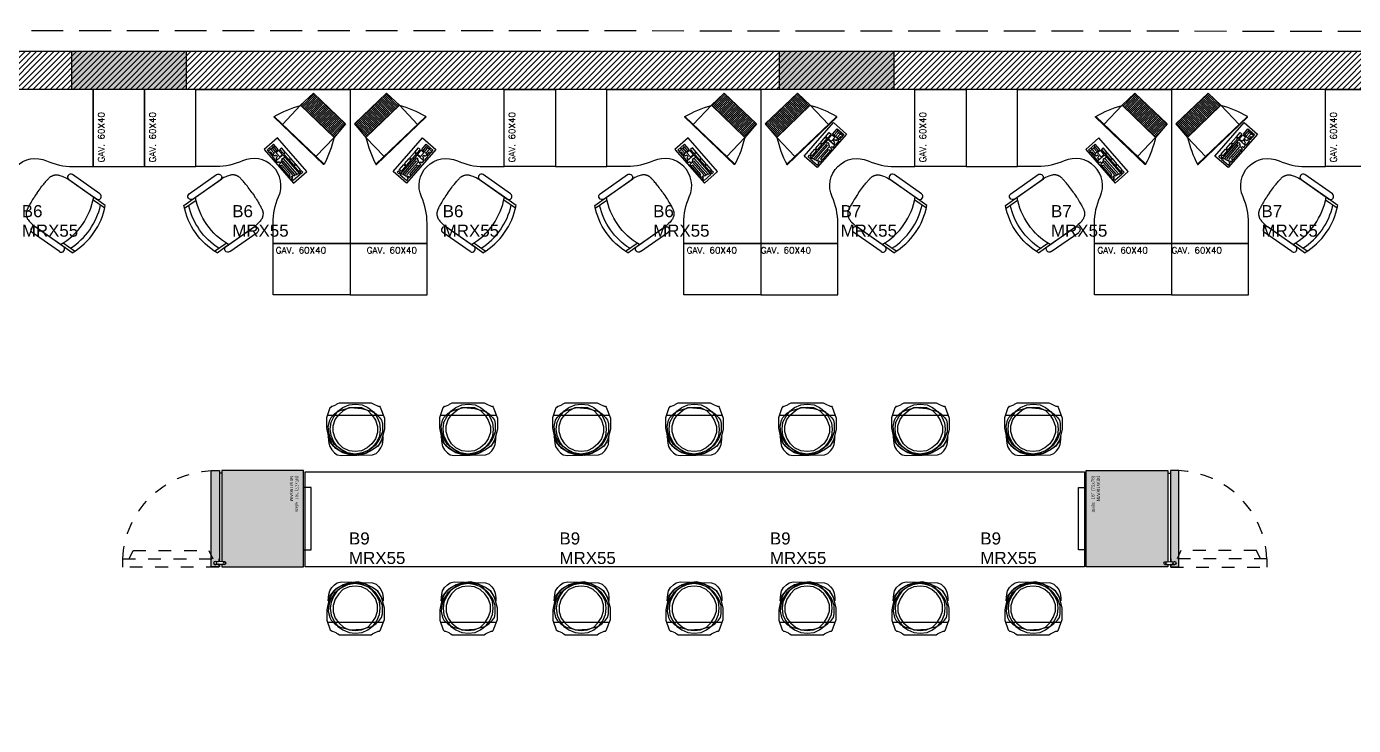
# Model space of a CAD drawing. Header units: millimetres. Extents: x -101 to 3415, y -52 to 1366.
# Drawn here: x 99.5 to 109.92, y 97.47 to 102.96 of the extents above; entities that cross this region are included whole.
import ezdxf

# ---------------------------------------------------------------- set-up
doc = ezdxf.new("R2010")
doc.units = ezdxf.units.MM
for name, pattern in [('-XR 1_ARQUITECTURA TIPO N1-N14-EF$0$HIDDEN2', [0.1875, 0.125, -0.0625]), ('XR LINDERO SUPERIOR$0$A-100a LALA IRAPUATO nave equipo$0$HIDDEN', [0.375, 0.25, -0.125]), ('XR SOTANO 1$0$HIDDEN', [0.375, 0.25, -0.125])]:
    doc.linetypes.add(name, pattern=pattern)
doc.layers.add('-XR 1_ARQUITECTURA TIPO N1-N14-EF$0$DEPTOS MUEBLES COLOR CARPETA DE VENTAS', color=254, linetype='Continuous', plot=False)
for name, color, linetype in [('00_ARQ', 8, 'Continuous'), ('ARQ', 8, 'Continuous'), ('ARQ_MOBILIARIO', 8, 'Continuous'), ('Texto_Iluminación', 7, 'Continuous')]:
    doc.layers.add(name, color=color, linetype=linetype)
doc.styles.add('-XR 1_ARQUITECTURA TIPO N1-N14-EF$0$Standard', font='arial.ttf')
doc.styles.add('ROMANS', font='romans.shx')
doc.styles.add('TÍTULO', font='arial.ttf', dxfattribs={"height": 0.19})

# ---------------------------------------------------------------- blocks, each defined once
blk = doc.blocks.new('XR COLUMNAS SUPERIORES')
at = {"layer": '00_ARQ', "linetype": 'ByBlock'}
h = blk.add_hatch(color=256, dxfattribs=at)
h.dxf.hatch_style = 1
h.paths.add_polyline_path([(14.269, -0.493), (13.373, -0.493), (13.373, -0.193), (14.269, -0.193)])
h = blk.add_hatch(color=256, dxfattribs=at)
h.dxf.hatch_style = 1
h.paths.add_polyline_path([(19.828, -0.493), (18.931, -0.493), (18.931, -0.193), (19.828, -0.193)])
for points in [[(14.269, -0.493), (13.373, -0.493), (13.373, -0.193), (14.269, -0.193)], [(19.828, -0.493), (18.931, -0.493), (18.931, -0.193), (19.828, -0.193)]]:
    blk.add_lwpolyline(points, close=True, dxfattribs=at)
blk = doc.blocks.new('A$C435F5787')
at = {"linetype": 'ByBlock'}
for p, q in [((0, 0), (0, 0.483)), ((0, 0.483), (0.19, 0.483)), ((0.076, 0.381), (0.076, 0.457)), ((0.076, 0.457), (0.171, 0.457)), ((0.095, 0.438), (0.095, 0.454)), ((0.137, 0.438), (0.095, 0.438)), ((0.095, 0.381), (0.095, 0.435)), ((0.114, 0.384), (0.114, 0.435)), ((0.137, 0.438), (0.137, 0.454)), ((0.171, 0.438), (0.137, 0.438)), ((0.137, 0.381), (0.137, 0.435)), ((0.171, 0.457), (0.171, 0.381)), ((0.19, 0.483), (0.19, 0)), ((0.038, 0.371), (0.063, 0.371)), ((0.038, 0.311), (0.038, 0.371)), ((0.063, 0.311), (0.038, 0.311)), ((0.038, 0.305), (0.063, 0.305)), ((0.038, 0.225), (0.038, 0.305)), ((0.063, 0.371), (0.063, 0.311)), ((0.063, 0.305), (0.063, 0.225)), ((0.171, 0.381), (0.076, 0.381)), ((0.076, 0.311), (0.076, 0.371)), ((0.076, 0.371), (0.117, 0.371)), ((0.117, 0.311), (0.076, 0.311)), ((0.076, 0.305), (0.076, 0.022)), ((0.175, 0.305), (0.076, 0.305)), ((0.117, 0.371), (0.117, 0.311)), ((0.133, 0.33), (0.133, 0.352)), ((0.133, 0.352), (0.152, 0.352)), ((0.152, 0.33), (0.133, 0.33)), ((0.152, 0.352), (0.152, 0.371)), ((0.152, 0.371), (0.175, 0.371)), ((0.152, 0.311), (0.152, 0.33)), ((0.175, 0.311), (0.152, 0.311)), ((0.156, 0.384), (0.156, 0.419)), ((0.156, 0.419), (0.171, 0.419)), ((0.175, 0.371), (0.175, 0.311)), ((0.175, 0.276), (0.175, 0.305)), ((0.063, 0.225), (0.038, 0.225)), ((0.038, 0.143), (0.038, 0.219)), ((0.038, 0.219), (0.063, 0.219)), ((0.063, 0.219), (0.063, 0.143)), ((0.098, 0.273), (0.079, 0.273)), ((0.117, 0.279), (0.098, 0.279)), ((0.098, 0.279), (0.098, 0.273)), ((0.098, 0.051), (0.098, 0.267)), ((0.117, 0.267), (0.117, 0.279)), ((0.133, 0.267), (0.117, 0.267)), ((0.117, 0.06), (0.117, 0.257)), ((0.133, 0.257), (0.133, 0.267)), ((0.152, 0.257), (0.133, 0.257)), ((0.137, 0.07), (0.137, 0.254)), ((0.156, 0.254), (0.156, 0.276)), ((0.156, 0.276), (0.175, 0.276)), ((0.175, 0.254), (0.156, 0.254)), ((0.156, 0.095), (0.156, 0.229)), ((0.156, 0.229), (0.175, 0.229)), ((0.175, 0.067), (0.175, 0.254)), ((0.063, 0.143), (0.038, 0.143)), ((0.038, 0.133), (0.063, 0.133)), ((0.038, 0.057), (0.038, 0.133)), ((0.063, 0.057), (0.038, 0.057)), ((0.038, 0.044), (0.063, 0.044)), ((0.038, 0.022), (0.038, 0.044)), ((0.063, 0.022), (0.038, 0.022)), ((0.063, 0.133), (0.063, 0.057)), ((0.063, 0.044), (0.063, 0.022)), ((0.076, 0.022), (0.175, 0.022)), ((0.079, 0.041), (0.095, 0.041)), ((0.095, 0.041), (0.095, 0.048)), ((0.095, 0.048), (0.117, 0.048)), ((0.117, 0.048), (0.117, 0.054)), ((0.117, 0.054), (0.137, 0.054)), ((0.137, 0.054), (0.137, 0.063)), ((0.137, 0.063), (0.156, 0.063)), ((0.175, 0.095), (0.156, 0.095)), ((0.156, 0.051), (0.156, 0.067)), ((0.156, 0.067), (0.175, 0.067)), ((0.175, 0.051), (0.156, 0.051)), ((0.175, 0.022), (0.175, 0.051)), ((0.19, 0), (0, 0))]:
    blk.add_line(p, q, dxfattribs=at)
blk = doc.blocks.new('m-tv pla')
h = blk.add_hatch()
h.set_pattern_fill('ANSI31', color=256, scale=0.005, angle=45, style=0)
h.set_pattern_definition([(90, (-254.158094, -242.753814), (-0.015875, 2e-18), [])])
h.paths.add_polyline_path([(0.24, -0.474), (0.25, -0.284), (-0.25, -0.284), (-0.24, -0.474)])
for p, q in [((0.373, 0), (-0.373, 0)), ((-0.368, 0.006), (0.368, 0.006)), ((-0.25, -0.284), (-0.25, 0)), ((0.25, -0.284), (0.25, 0)), ((-0.24, -0.474), (-0.25, -0.284)), ((-0.25, -0.284), (0.25, -0.284)), ((0.24, -0.474), (0.25, -0.284)), ((-0.24, -0.474), (0.24, -0.474))]:
    blk.add_line(p, q)
for centre, radius, start, end in [((-0.368, 0.001), 0.005, 90, 196.7752), ((0.898, 0.383), 1.327, 196.7752, 210.1505), ((-0.898, 0.383), 1.327, 329.8495, 343.2248), ((0.368, 0.001), 0.005, 343.2248, 90)]:
    blk.add_arc(centre, radius, start, end)
blk = doc.blocks.new('A$C369842D8')
for p, q in [((0.05, 0.491), (0.05, 0.381)), ((0.07, 0.5), (0.07, 0.39)), ((0.48, 0.5), (0.48, 0.39)), ((0.5, 0.491), (0.5, 0.381)), ((0, 0.405), (0, 0.145)), ((0.05, 0.405), (0.05, 0.145)), ((0.05, 0.38), (0.05, 0.13)), ((0.5, 0.405), (0.5, 0.145)), ((0.5, 0.38), (0.5, 0.13)), ((0.55, 0.405), (0.55, 0.145))]:
    blk.add_line(p, q)
for points in [[(0.275, 0), (0.262, 0), (0.249, 0), (0.236, 0.001), (0.224, 0.001), (0.212, 0.001), (0.201, 0.002), (0.19, 0.003), (0.181, 0.003), (0.172, 0.004), (0.164, 0.005), (0.157, 0.005), (0.15, 0.006), (0.145, 0.007), (0.139, 0.008), (0.134, 0.009), (0.13, 0.009), (0.126, 0.01), (0.122, 0.011), (0.118, 0.012), (0.114, 0.013), (0.111, 0.014), (0.108, 0.015), (0.105, 0.017), (0.102, 0.018), (0.1, 0.019), (0.097, 0.021), (0.095, 0.022), (0.093, 0.024), (0.091, 0.025), (0.089, 0.027), (0.087, 0.028), (0.085, 0.03), (0.083, 0.032), (0.081, 0.034), (0.079, 0.036), (0.077, 0.039), (0.075, 0.041), (0.073, 0.044), (0.071, 0.048), (0.068, 0.051), (0.066, 0.056), (0.064, 0.061), (0.062, 0.067), (0.059, 0.075), (0.057, 0.085), (0.055, 0.097), (0.052, 0.112), (0.05, 0.13)], [(0.275, 0), (0.288, 0), (0.301, 0), (0.314, 0.001), (0.326, 0.001), (0.338, 0.001), (0.349, 0.002), (0.36, 0.003), (0.369, 0.003), (0.378, 0.004), (0.386, 0.005), (0.393, 0.005), (0.4, 0.006), (0.405, 0.007), (0.411, 0.008), (0.416, 0.009), (0.42, 0.009), (0.424, 0.01), (0.428, 0.011), (0.432, 0.012), (0.436, 0.013), (0.439, 0.014), (0.442, 0.015), (0.445, 0.017), (0.448, 0.018), (0.45, 0.019), (0.453, 0.021), (0.455, 0.022), (0.457, 0.024), (0.459, 0.025), (0.461, 0.027), (0.463, 0.028), (0.465, 0.03), (0.467, 0.032), (0.469, 0.034), (0.471, 0.036), (0.473, 0.039), (0.475, 0.041), (0.477, 0.044), (0.479, 0.048), (0.482, 0.051), (0.484, 0.056), (0.486, 0.061), (0.488, 0.067), (0.491, 0.075), (0.493, 0.085), (0.495, 0.097), (0.498, 0.112), (0.5, 0.13)]]:
    blk.add_lwpolyline(points)
for centre, radius, start, end in [((0.275, 0), 0.54, 65.3885, 114.6115), ((0.025, 0.405), 0.025, 0, 180), ((0.275, -0.11), 0.54, 65.3885, 114.6115), ((0.275, -0.04), 0.54, 67.7008, 112.2992), ((0.525, 0.405), 0.025, 0, 180), ((0.025, 0.145), 0.025, 180, 0), ((0.525, 0.145), 0.025, 180, 0)]:
    blk.add_arc(centre, radius, start, end)
blk = doc.blocks.new('*U339')
at = {"layer": 'ARQ'}
for p, q in [((-0.215, 0.06), (-0.21, 0.109)), ((-0.21, 0.109), (-0.204, 0.136)), ((-0.188, 0.114), (-0.21, 0.065)), ((-0.204, 0.136), (-0.188, 0.163)), ((-0.171, 0.136), (-0.199, 0.103)), ((-0.166, 0.12), (-0.199, 0.065)), ((-0.188, 0.163), (-0.166, 0.185)), ((-0.155, 0.152), (-0.188, 0.114)), ((-0.117, 0.174), (-0.171, 0.136)), ((-0.144, 0.136), (-0.171, 0.098)), ((-0.166, 0.185), (-0.144, 0.201)), ((-0.117, 0.158), (-0.166, 0.12)), ((-0.133, 0.114), (-0.161, 0.071)), ((-0.101, 0.185), (-0.155, 0.152)), ((-0.144, 0.201), (-0.112, 0.207)), ((-0.101, 0.169), (-0.144, 0.136)), ((-0.101, 0.147), (-0.133, 0.114)), ((-0.057, 0.196), (-0.117, 0.174)), ((-0.063, 0.185), (-0.117, 0.158)), ((-0.112, 0.207), (0.133, 0.201)), ((-0.046, 0.201), (-0.101, 0.185)), ((-0.057, 0.19), (-0.101, 0.169)), ((-0.052, 0.169), (-0.101, 0.147)), ((-0.003, 0.196), (-0.063, 0.185)), ((0.008, 0.201), (-0.057, 0.196)), ((-0.003, 0.196), (-0.057, 0.19)), ((-0.003, 0.174), (-0.052, 0.169)), ((0.019, 0.207), (-0.046, 0.201)), ((0.052, 0.185), (-0.003, 0.196)), ((0.046, 0.19), (-0.003, 0.196)), ((0.046, 0.169), (-0.003, 0.174)), ((0.074, 0.19), (0.008, 0.201)), ((0.079, 0.19), (0.019, 0.207)), ((0.095, 0.169), (0.046, 0.19)), ((0.09, 0.147), (0.046, 0.169)), ((0.112, 0.163), (0.052, 0.185)), ((0.133, 0.163), (0.074, 0.19)), ((0.133, 0.163), (0.079, 0.19)), ((0.128, 0.114), (0.09, 0.147)), ((0.133, 0.141), (0.095, 0.169)), ((0.155, 0.125), (0.112, 0.163)), ((0.155, 0.076), (0.128, 0.114)), ((0.133, 0.201), (0.161, 0.19)), ((0.172, 0.136), (0.133, 0.163)), ((0.177, 0.131), (0.133, 0.163)), ((0.166, 0.098), (0.133, 0.141)), ((0.188, 0.076), (0.155, 0.125)), ((0.161, 0.19), (0.182, 0.169)), ((0.199, 0.098), (0.172, 0.136)), ((0.204, 0.087), (0.177, 0.131)), ((0.182, 0.169), (0.199, 0.147)), ((0.199, 0.147), (0.21, 0.12)), ((0.21, 0.12), (0.215, 0.082)), ((-0.21, 0.065), (-0.226, -0.011)), ((-0.199, 0.103), (-0.215, 0.06)), ((-0.215, 0.06), (-0.215, 0.06)), ((-0.21, 0.022), (-0.215, -0.022)), ((-0.199, 0.065), (-0.21, 0.022)), ((-0.193, 0.049), (-0.199, 0)), ((-0.171, 0.098), (-0.193, 0.049)), ((-0.161, 0.071), (-0.177, 0.022)), ((-0.177, 0.022), (-0.177, -0.027)), ((0.172, 0.027), (0.155, 0.076)), ((0.188, 0.054), (0.166, 0.098)), ((0.172, -0.022), (0.172, 0.027)), ((0.21, 0.022), (0.188, 0.076)), ((0.193, 0), (0.188, 0.054)), ((0.215, 0.06), (0.199, 0.098)), ((0.226, 0), (0.204, 0.087)), ((0.21, -0.044), (0.21, 0.022)), ((0.215, 0.082), (0.215, 0.06)), ((-0.226, -0.011), (-0.226, -0.093)), ((-0.226, -0.093), (-0.199, -0.169)), ((-0.215, -0.022), (-0.204, -0.071)), ((-0.204, -0.071), (-0.193, -0.093)), ((-0.199, 0), (-0.193, -0.055)), ((-0.193, -0.055), (-0.171, -0.098)), ((-0.193, -0.093), (-0.161, -0.125)), ((-0.193, -0.093), (-0.193, -0.093)), ((-0.177, -0.027), (-0.161, -0.076)), ((-0.171, -0.098), (-0.139, -0.142)), ((-0.161, -0.076), (-0.133, -0.114)), ((0.128, -0.114), (0.155, -0.071)), ((0.139, -0.136), (0.166, -0.098)), ((0.155, -0.071), (0.172, -0.022)), ((0.161, -0.12), (0.188, -0.093)), ((0.166, -0.098), (0.188, -0.049)), ((0.188, -0.049), (0.193, 0)), ((0.188, -0.093), (0.204, -0.071)), ((0.193, -0.174), (0.226, -0.087)), ((0.204, -0.071), (0.21, -0.044)), ((0.226, -0.087), (0.226, 0)), ((-0.215, -0.109), (0.215, -0.109)), ((-0.199, -0.169), (-0.193, -0.174)), ((-0.199, -0.169), (-0.199, -0.169)), ((-0.193, -0.174), (-0.188, -0.18)), ((-0.188, -0.18), (-0.182, -0.18)), ((-0.182, -0.18), (-0.155, -0.191)), ((-0.161, -0.125), (-0.122, -0.147)), ((-0.155, -0.191), (-0.15, -0.196)), ((-0.15, -0.196), (-0.139, -0.201)), ((-0.139, -0.142), (-0.101, -0.169)), ((-0.139, -0.201), (-0.128, -0.207)), ((-0.133, -0.114), (-0.095, -0.147)), ((-0.128, -0.207), (0.122, -0.207)), ((-0.122, -0.147), (-0.041, -0.169)), ((-0.101, -0.169), (-0.052, -0.191)), ((-0.095, -0.147), (-0.052, -0.169)), ((-0.052, -0.169), (-0.003, -0.174)), ((-0.052, -0.191), (-0.003, -0.196)), ((-0.041, -0.169), (0.046, -0.163)), ((-0.003, -0.174), (0.046, -0.169)), ((-0.003, -0.174), (-0.003, -0.174)), ((-0.003, -0.196), (0.052, -0.191)), ((-0.003, -0.196), (-0.003, -0.196)), ((0.046, -0.163), (0.128, -0.142)), ((0.046, -0.169), (0.095, -0.147)), ((0.052, -0.191), (0.095, -0.169)), ((0.095, -0.147), (0.128, -0.114)), ((0.095, -0.169), (0.139, -0.136)), ((0.122, -0.207), (0.133, -0.201)), ((0.128, -0.142), (0.161, -0.12)), ((0.133, -0.201), (0.144, -0.196)), ((0.144, -0.196), (0.177, -0.18)), ((0.177, -0.18), (0.182, -0.18)), ((0.182, -0.18), (0.188, -0.18)), ((0.188, -0.18), (0.193, -0.174))]:
    blk.add_line(p, q, dxfattribs=at)
blk = doc.blocks.new('*U340')
at = {"layer": 'ARQ_MOBILIARIO', "color": 0, "linetype": 'ByBlock', "lineweight": -2, "transparency": 16777216}
for p in [(0, 0), (0.887, 0), (1.775, 0), (2.662, 0), (3.549, 0), (4.437, 0), (5.324, 0)]:
    blk.add_blockref('*U339', p, dxfattribs=at)
blk = doc.blocks.new('*U338')
at = {"layer": 'ARQ'}
for p, q in [((-0.215, 0.06), (-0.21, 0.109)), ((-0.21, 0.109), (-0.204, 0.136)), ((-0.188, 0.114), (-0.21, 0.065)), ((-0.204, 0.136), (-0.188, 0.163)), ((-0.171, 0.136), (-0.199, 0.103)), ((-0.166, 0.12), (-0.199, 0.065)), ((-0.188, 0.163), (-0.166, 0.185)), ((-0.155, 0.152), (-0.188, 0.114)), ((-0.117, 0.174), (-0.171, 0.136)), ((-0.144, 0.136), (-0.171, 0.098)), ((-0.166, 0.185), (-0.144, 0.201)), ((-0.117, 0.158), (-0.166, 0.12)), ((-0.133, 0.114), (-0.161, 0.071)), ((-0.101, 0.185), (-0.155, 0.152)), ((-0.144, 0.201), (-0.112, 0.207)), ((-0.101, 0.169), (-0.144, 0.136)), ((-0.101, 0.147), (-0.133, 0.114)), ((-0.057, 0.196), (-0.117, 0.174)), ((-0.063, 0.185), (-0.117, 0.158)), ((-0.112, 0.207), (0.133, 0.201)), ((-0.046, 0.201), (-0.101, 0.185)), ((-0.057, 0.19), (-0.101, 0.169)), ((-0.052, 0.169), (-0.101, 0.147)), ((-0.003, 0.196), (-0.063, 0.185)), ((0.008, 0.201), (-0.057, 0.196)), ((-0.003, 0.196), (-0.057, 0.19)), ((-0.003, 0.174), (-0.052, 0.169)), ((0.019, 0.207), (-0.046, 0.201)), ((0.052, 0.185), (-0.003, 0.196)), ((0.046, 0.19), (-0.003, 0.196)), ((0.046, 0.169), (-0.003, 0.174)), ((0.074, 0.19), (0.008, 0.201)), ((0.079, 0.19), (0.019, 0.207)), ((0.095, 0.169), (0.046, 0.19)), ((0.09, 0.147), (0.046, 0.169)), ((0.112, 0.163), (0.052, 0.185)), ((0.133, 0.163), (0.074, 0.19)), ((0.133, 0.163), (0.079, 0.19)), ((0.128, 0.114), (0.09, 0.147)), ((0.133, 0.141), (0.095, 0.169)), ((0.155, 0.125), (0.112, 0.163)), ((0.155, 0.076), (0.128, 0.114)), ((0.133, 0.201), (0.161, 0.19)), ((0.172, 0.136), (0.133, 0.163)), ((0.177, 0.131), (0.133, 0.163)), ((0.166, 0.098), (0.133, 0.141)), ((0.188, 0.076), (0.155, 0.125)), ((0.161, 0.19), (0.182, 0.169)), ((0.199, 0.098), (0.172, 0.136)), ((0.204, 0.087), (0.177, 0.131)), ((0.182, 0.169), (0.199, 0.147)), ((0.199, 0.147), (0.21, 0.12)), ((0.21, 0.12), (0.215, 0.082)), ((-0.21, 0.065), (-0.226, -0.011)), ((-0.199, 0.103), (-0.215, 0.06)), ((-0.215, 0.06), (-0.215, 0.06)), ((-0.21, 0.022), (-0.215, -0.022)), ((-0.199, 0.065), (-0.21, 0.022)), ((-0.193, 0.049), (-0.199, 0)), ((-0.171, 0.098), (-0.193, 0.049)), ((-0.161, 0.071), (-0.177, 0.022)), ((-0.177, 0.022), (-0.177, -0.027)), ((0.172, 0.027), (0.155, 0.076)), ((0.188, 0.054), (0.166, 0.098)), ((0.172, -0.022), (0.172, 0.027)), ((0.21, 0.022), (0.188, 0.076)), ((0.193, 0), (0.188, 0.054)), ((0.215, 0.06), (0.199, 0.098)), ((0.226, 0), (0.204, 0.087)), ((0.21, -0.044), (0.21, 0.022)), ((0.215, 0.082), (0.215, 0.06)), ((-0.226, -0.011), (-0.226, -0.093)), ((-0.226, -0.093), (-0.199, -0.169)), ((-0.215, -0.022), (-0.204, -0.071)), ((-0.204, -0.071), (-0.193, -0.093)), ((-0.199, 0), (-0.193, -0.055)), ((-0.193, -0.055), (-0.171, -0.098)), ((-0.193, -0.093), (-0.161, -0.125)), ((-0.193, -0.093), (-0.193, -0.093)), ((-0.177, -0.027), (-0.161, -0.076)), ((-0.171, -0.098), (-0.139, -0.142)), ((-0.161, -0.076), (-0.133, -0.114)), ((0.128, -0.114), (0.155, -0.071)), ((0.139, -0.136), (0.166, -0.098)), ((0.155, -0.071), (0.172, -0.022)), ((0.161, -0.12), (0.188, -0.093)), ((0.166, -0.098), (0.188, -0.049)), ((0.188, -0.049), (0.193, 0)), ((0.188, -0.093), (0.204, -0.071)), ((0.193, -0.174), (0.226, -0.087)), ((0.204, -0.071), (0.21, -0.044)), ((0.226, -0.087), (0.226, 0)), ((-0.215, -0.109), (0.215, -0.109)), ((-0.199, -0.169), (-0.193, -0.174)), ((-0.199, -0.169), (-0.199, -0.169)), ((-0.193, -0.174), (-0.188, -0.18)), ((-0.188, -0.18), (-0.182, -0.18)), ((-0.182, -0.18), (-0.155, -0.191)), ((-0.161, -0.125), (-0.122, -0.147)), ((-0.155, -0.191), (-0.15, -0.196)), ((-0.15, -0.196), (-0.139, -0.201)), ((-0.139, -0.142), (-0.101, -0.169)), ((-0.139, -0.201), (-0.128, -0.207)), ((-0.133, -0.114), (-0.095, -0.147)), ((-0.128, -0.207), (0.122, -0.207)), ((-0.122, -0.147), (-0.041, -0.169)), ((-0.101, -0.169), (-0.052, -0.191)), ((-0.095, -0.147), (-0.052, -0.169)), ((-0.052, -0.169), (-0.003, -0.174)), ((-0.052, -0.191), (-0.003, -0.196)), ((-0.041, -0.169), (0.046, -0.163)), ((-0.003, -0.174), (0.046, -0.169)), ((-0.003, -0.174), (-0.003, -0.174)), ((-0.003, -0.196), (0.052, -0.191)), ((-0.003, -0.196), (-0.003, -0.196)), ((0.046, -0.163), (0.128, -0.142)), ((0.046, -0.169), (0.095, -0.147)), ((0.052, -0.191), (0.095, -0.169)), ((0.095, -0.147), (0.128, -0.114)), ((0.095, -0.169), (0.139, -0.136)), ((0.122, -0.207), (0.133, -0.201)), ((0.128, -0.142), (0.161, -0.12)), ((0.133, -0.201), (0.144, -0.196)), ((0.144, -0.196), (0.177, -0.18)), ((0.177, -0.18), (0.182, -0.18)), ((0.182, -0.18), (0.188, -0.18)), ((0.188, -0.18), (0.193, -0.174))]:
    blk.add_line(p, q, dxfattribs=at)
blk = doc.blocks.new('*U337')
at = {"layer": 'ARQ_MOBILIARIO', "color": 0, "linetype": 'ByBlock', "lineweight": -2, "transparency": 16777216}
for p in [(0, 0), (0.887, 0), (1.775, 0), (2.662, 0), (3.549, 0), (4.437, 0), (5.324, 0)]:
    blk.add_blockref('*U338', p, dxfattribs=at)
blk = doc.blocks.new('-XR 1_ARQUITECTURA TIPO N1-N14-EF$0$REFRIGERADOR')
at = {"layer": '-XR 1_ARQUITECTURA TIPO N1-N14-EF$0$DEPTOS MUEBLES COLOR CARPETA DE VENTAS'}
h = blk.add_hatch(color=256, dxfattribs=at)
h.dxf.hatch_style = 1
h.paths.add_polyline_path([(-0.375, 0.72), (0.375, 0.72), (0.375, 0.085), (-0.375, 0.085)])
h = blk.add_hatch(color=256, dxfattribs=at)
h.dxf.hatch_style = 1
h.paths.add_polyline_path([(-0.375, 0), (0.375, 0), (0.375, 0.065), (-0.375, 0.065)])
for p, q in [((-0.355, 0.108), (-0.357, 0.033)), ((-0.335, 0.108), (-0.333, 0.033)), ((0.355, 0.085), (0.355, 0.065))]:
    blk.add_line(p, q)
for points in [[(-0.243, 0.72), (-0.243, 0.78), (0.243, 0.78), (0.243, 0.72)], [(-0.356, 0.085), (-0.375, 0.085), (-0.375, 0.72), (0.375, 0.72), (0.375, 0.085), (-0.334, 0.085)], [(-0.356, 0.065), (-0.375, 0.065), (-0.375, 0), (0.375, 0), (0.375, 0.065), (-0.334, 0.065)]]:
    blk.add_lwpolyline(points)
at = {"color": 8, "linetype": '-XR 1_ARQUITECTURA TIPO N1-N14-EF$0$HIDDEN2', "ltscale": 0.5}
for points in [[(-0.357, 0.062), (-0.378, 0.062), (-0.378, -0.688), (-0.313, -0.688), (-0.313, 0.062), (-0.333, 0.062)], [(-0.313, -0.637), (-0.248, -0.607), (-0.248, -0.017), (-0.313, 0.013)]]:
    blk.add_lwpolyline(points, dxfattribs=at)
for centre, radius in [((-0.345, 0.107), 0.01), ((-0.345, 0.033), 0.0125)]:
    blk.add_circle(centre, radius)
blk.add_arc((-0.345, 0.033), 0.721, 272.5845, 357.4155, dxfattribs=at)
at = {"layer": 'Defpoints', "insert": (0.335, 0.681), "char_height": 0.025, "width": 0.38054, "attachment_point": 3, "style": '-XR 1_ARQUITECTURA TIPO N1-N14-EF$0$Standard'}
blk.add_mtext('\\pxb0.41667,a0.41667;{\\fTimes New Roman|b0|i0|c0|p16;mabe  18" (75x78)\\PMA081WIM}', dxfattribs=at)
blk = doc.blocks.new('*U376')
at = {"layer": 'Texto_Iluminación', "ltscale": 0.3, "style": 'TÍTULO'}
for s, p in [('B6', (-0.278, -0.03, 0.181)), ('MRX55', (-0.278, -0.183, 0.181))]:
    blk.add_text(s, height=0.095, dxfattribs=at).set_placement(p)
blk = doc.blocks.new('*U377')
at = {"layer": 'Texto_Iluminación', "color": 0, "linetype": 'ByBlock', "lineweight": -2, "transparency": 16777216}
for p in [(0, 0), (1.653, 0), (3.306, 0), (4.959, 0)]:
    blk.add_blockref('*U376', p, dxfattribs=at)
blk = doc.blocks.new('*U378')
at = {"layer": 'Texto_Iluminación', "ltscale": 0.3, "style": 'TÍTULO'}
for s, p in [('B7', (-0.278, -0.03, 0.181)), ('MRX55', (-0.278, -0.183, 0.181))]:
    blk.add_text(s, height=0.095, dxfattribs=at).set_placement(p)
blk = doc.blocks.new('*U379')
at = {"layer": 'Texto_Iluminación', "color": 0, "linetype": 'ByBlock', "lineweight": -2, "transparency": 16777216}
for p in [(0, 0), (1.653, 0), (3.306, 0), (4.959, 0)]:
    blk.add_blockref('*U378', p, dxfattribs=at)
blk = doc.blocks.new('*U382')
at = {"layer": 'Texto_Iluminación', "ltscale": 0.3, "style": 'TÍTULO'}
for s, p in [('B9', (-0.278, -0.03, 0.181)), ('MRX55', (-0.278, -0.183, 0.181))]:
    blk.add_text(s, height=0.095, dxfattribs=at).set_placement(p)
blk = doc.blocks.new('*U383')
at = {"layer": 'Texto_Iluminación', "color": 0, "linetype": 'ByBlock', "lineweight": -2, "transparency": 16777216}
for p in [(0, 0), (1.653, 0), (3.306, 0), (4.959, 0)]:
    blk.add_blockref('*U382', p, dxfattribs=at)

msp = doc.modelspace()

# ---------------------------------------------------------------- hatches: boundary and pattern name
at = {"layer": '00_ARQ'}
h = msp.add_hatch(dxfattribs=at)
h.set_pattern_fill('ANSI31', color=8, scale=0.01)
h.set_pattern_definition([(45, (86.484832, 102.960372), (-0.02245064, 0.02245064), [])])
h.paths.add_polyline_path([(91.261, 102.767), (111.871, 102.767), (111.871, 102.467), (91.261, 102.467)])

# ---------------------------------------------------------------- linework, layer by layer
at = {"layer": '00_ARQ', "linetype": 'XR LINDERO SUPERIOR$0$A-100a LALA IRAPUATO nave equipo$0$HIDDEN'}
msp.add_lwpolyline([(86.454, 87.92), (93.25, 87.922), (106.207, 87.922), (117.219, 87.92), (117.185, 94.304), (117.176, 102.917), (105.79, 102.925), (96.517, 102.929), (89.028, 102.932), (86.485, 102.96), (86.454, 87.92)], dxfattribs=at)
at = {"layer": '00_ARQ'}
msp.add_lwpolyline([(91.261, 102.767), (111.871, 102.767), (111.871, 102.467), (91.261, 102.467)], close=True, dxfattribs=at)
at = {"layer": 'ARQ_MOBILIARIO', "ltscale": 0.01}
for points in [[(99.659, 101.906, 0.105703), (99.865, 101.862), (100.025, 101.862), (100.025, 102.467), (98.815, 102.467), (98.815, 101.257), (99.42, 101.257), (99.42, 101.418, 0.105703), (99.376, 101.624, -0.689027)], [(101.198, 101.906, -0.105703), (100.992, 101.862), (100.832, 101.862), (100.832, 102.467), (102.042, 102.467), (102.042, 101.257), (101.437, 101.257), (101.437, 101.418, -0.105703), (101.481, 101.624, 0.689027)], [(102.885, 101.906, 0.105703), (103.092, 101.862), (103.252, 101.862), (103.252, 102.467), (102.042, 102.467), (102.042, 101.257), (102.647, 101.257), (102.647, 101.418, 0.105703), (102.603, 101.624, -0.689027)], [(104.425, 101.906, -0.105703), (104.218, 101.862), (104.058, 101.862), (104.058, 102.467), (105.268, 102.467), (105.268, 101.257), (104.663, 101.257), (104.663, 101.418, -0.105703), (104.707, 101.624, 0.689027)], [(106.112, 101.906, 0.105703), (106.318, 101.862), (106.478, 101.862), (106.478, 102.467), (105.268, 102.467), (105.268, 101.257), (105.873, 101.257), (105.873, 101.418, 0.105703), (105.829, 101.624, -0.689027)], [(107.651, 101.906, -0.105703), (107.445, 101.862), (107.285, 101.862), (107.285, 102.467), (108.495, 102.467), (108.495, 101.257), (107.89, 101.257), (107.89, 101.418, -0.105703), (107.934, 101.624, 0.689027)], [(109.339, 101.906, 0.105703), (109.545, 101.862), (109.705, 101.862), (109.705, 102.467), (108.495, 102.467), (108.495, 101.257), (109.1, 101.257), (109.1, 101.418, 0.105703), (109.056, 101.624, -0.689027)]]:
    msp.add_lwpolyline(points, format="xyb", close=True, dxfattribs=at)
for points in [[(100.025, 101.862), (100.428, 101.862), (100.428, 102.467), (100.025, 102.467)], [(100.428, 101.862), (100.832, 101.862), (100.832, 102.467), (100.428, 102.467)], [(103.655, 101.862), (103.252, 101.862), (103.252, 102.467), (103.655, 102.467)], [(103.655, 101.862), (104.058, 101.862), (104.058, 102.467), (103.655, 102.467)], [(106.882, 101.862), (106.478, 101.862), (106.478, 102.467), (106.882, 102.467)], [(106.882, 101.862), (107.285, 101.862), (107.285, 102.467), (106.882, 102.467)], [(110.108, 101.862), (109.705, 101.862), (109.705, 102.467), (110.108, 102.467)], [(102.042, 101.257), (102.042, 100.854), (101.437, 100.854), (101.437, 101.257)], [(102.042, 101.257), (102.042, 100.854), (102.647, 100.854), (102.647, 101.257)], [(105.268, 101.257), (105.268, 100.854), (104.663, 100.854), (104.663, 101.257)], [(105.268, 101.257), (105.268, 100.854), (105.873, 100.854), (105.873, 101.257)], [(108.495, 101.257), (108.495, 100.854), (107.89, 100.854), (107.89, 101.257)], [(108.495, 101.257), (108.495, 100.854), (109.1, 100.854), (109.1, 101.257)]]:
    msp.add_lwpolyline(points, close=True, dxfattribs=at)
at = {"layer": 'ARQ_MOBILIARIO'}
msp.add_lwpolyline([(101.69, 98.719), (101.69, 98.795), (101.69, 99.465), (107.811, 99.465), (107.811, 98.719)], close=True, dxfattribs=at)

# ---------------------------------------------------------------- block references
at = {"layer": '00_ARQ'}
msp.add_blockref('XR COLUMNAS SUPERIORES', (86.485, 102.96), dxfattribs=at)
at = {"layer": 'ARQ_MOBILIARIO'}
for name, p, xscale, yscale, zscale, rotation in [('m-tv pla', (101.642, 102.067), -0.7285030212999956, 0.7285030212999954, 0.7285030212999954, 136.2766767066466), ('m-tv pla', (102.441, 102.067), 0.7285030212999954, 0.7285030212999954, 0.7285030212999954, 223.7233232933534), ('m-tv pla', (104.869, 102.067), -0.7285030212999956, 0.7285030212999954, 0.7285030212999954, 136.2766767066466), ('m-tv pla', (105.668, 102.067), 0.7285030212999953, 0.7285030212999953, 0.7285030212999953, 223.7233232933533), ('m-tv pla', (108.095, 102.067), -0.7285030212999956, 0.7285030212999954, 0.7285030212999954, 136.2766767066466), ('m-tv pla', (108.894, 102.067), 0.7285030212999953, 0.7285030212999953, 0.7285030212999953, 223.7233232933533), ('-XR 1_ARQUITECTURA TIPO N1-N14-EF$0$REFRIGERADOR', (100.95, 99.097), -1.00830868, 1.00830868, 1.00830868, 270), ('-XR 1_ARQUITECTURA TIPO N1-N14-EF$0$REFRIGERADOR', (108.551, 99.097), 1.00830868, 1.00830868, 1.00830868, 90.00000000000001)]:
    msp.add_blockref(name, p, dxfattribs=dict(at, xscale=xscale, yscale=yscale, zscale=zscale, rotation=rotation))
at = {"layer": 'ARQ_MOBILIARIO', "ltscale": 0.01}
for name, p, xscale, yscale, zscale, rotation in [('A$C435F5787', (105.608, 101.944), 0.7259822495999997, 0.7259822495999997, 0.7259822495999997, 318.8063062771833), ('A$C435F5787', (108.835, 101.944), 0.7259822495999997, 0.7259822495999997, 0.7259822495999997, 318.8063062771833), ('A$C435F5787', (101.702, 101.823), -0.7259822496, 0.7259822496, 0.7259822496, 41.19369372281672), ('A$C435F5787', (102.381, 101.823), 0.7259822495999997, 0.7259822495999997, 0.7259822495999997, 318.8063062771833), ('A$C435F5787', (104.929, 101.823), -0.7259822496, 0.7259822496, 0.7259822496, 41.19369372281672), ('A$C435F5787', (108.155, 101.823), -0.7259822496, 0.7259822496, 0.7259822496, 41.19369372281672), ('A$C369842D8', (99.743, 101.882), 1.00830868, 1.00830868, 1.00830868, 235.021851721291), ('A$C369842D8', (101.114, 101.882), -1.00830868, 1.00830868, 1.00830868, 124.978148278709), ('A$C369842D8', (102.969, 101.882), 1.00830868, 1.00830868, 1.00830868, 235.021851721291), ('A$C369842D8', (104.341, 101.882), -1.00830868, 1.00830868, 1.00830868, 124.978148278709), ('A$C369842D8', (106.196, 101.882), 1.00830868, 1.00830868, 1.00830868, 235.021851721291), ('A$C369842D8', (107.567, 101.882), -1.00830868, 1.00830868, 1.00830868, 124.978148278709), ('A$C369842D8', (109.423, 101.882), 1.00830868, 1.00830868, 1.00830868, 235.021851721291)]:
    msp.add_blockref(name, p, dxfattribs=dict(at, xscale=xscale, yscale=yscale, zscale=zscale, rotation=rotation))
at = {"layer": 'ARQ_MOBILIARIO', "linetype": 'XR SOTANO 1$0$HIDDEN', "xscale": -1, "rotation": 180}
msp.add_blockref('*U337', (102.086, 99.8), dxfattribs=at)
at = {"layer": 'ARQ_MOBILIARIO', "linetype": 'XR SOTANO 1$0$HIDDEN'}
msp.add_blockref('*U340', (102.086, 98.394), dxfattribs=at)
at = {"layer": 'Texto_Iluminación'}
for name, p in [('*U377', (99.742, 101.494, 0.181)), ('*U379', (106.173, 101.494, 0.181)), ('*U383', (102.312, 98.925, 0.181))]:
    msp.add_blockref(name, p, dxfattribs=at)

# ---------------------------------------------------------------- texts
at = {"layer": 'ARQ_MOBILIARIO', "ltscale": 0.01, "style": 'ROMANS'}
for rotation, p in [(90, (100.113, 101.894)), (90, (100.516, 101.894)), (90, (103.339, 101.894)), (90, (106.566, 101.894)), (90, (109.792, 101.894)), (0, (101.459, 101.179)), (360, (102.173, 101.179)), (0, (104.686, 101.179)), (360, (105.268, 101.179)), (0, (107.913, 101.179)), (360, (108.495, 101.179))]:
    msp.add_text('GAV. 60X40', height=0.0504, rotation=rotation, dxfattribs=at).set_placement(p)

doc.saveas('drawing.dxf')
